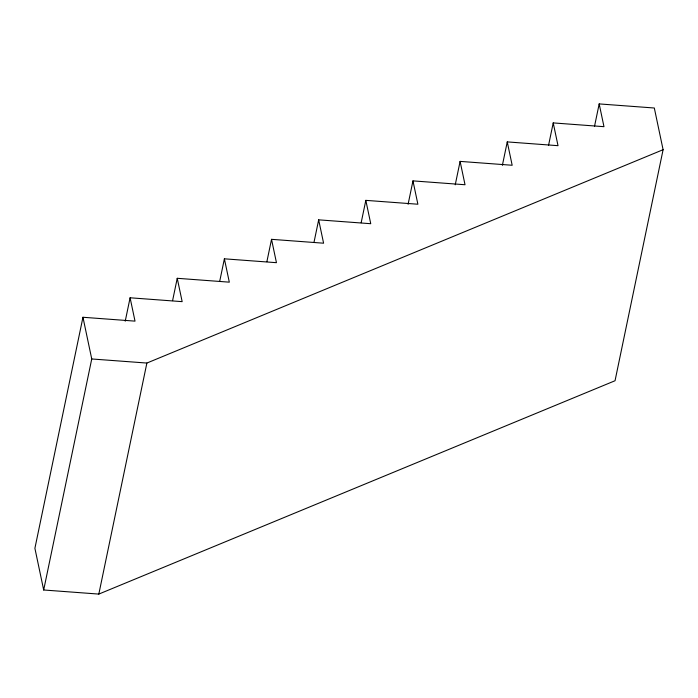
<?xml version="1.0" encoding="UTF-8"?>
<svg xmlns="http://www.w3.org/2000/svg" width="698" height="698" viewBox="0 0 698 698"><rect width="100%" height="100%" fill="white"/><g stroke="black" fill="none" stroke-linecap="round" stroke-linejoin="round"><path stroke-width="1.05" d="M599.181 103.915L603.979 126.678L553.217 122.909L558.016 145.681L507.254 141.903L512.175 165.26L460.104 161.395L465.025 184.743L412.963 180.878L417.884 204.226L365.822 200.361L370.743 223.709L318.672 219.844L323.593 243.201L271.531 239.327L276.452 262.684L224.39 258.818L229.31 282.166L177.24 278.301L182.161 301.649L130.098 297.784L135.019 321.132L82.957 317.267L34.9 548.296L43.686 589.993L98.819 594.085L615.043 380.733L663.1 149.704L654.314 108.007L599.181 103.915L594.53 126.268M43.686 589.993L91.743 358.964L82.957 317.267M125.23 321.202L130.098 297.784M98.819 594.085L146.877 363.056L663.1 149.704M172.589 300.655L177.24 278.301M219.739 281.172L224.39 258.818M266.88 261.689L271.531 239.327M314.021 242.206L318.672 219.844M361.171 222.723L365.822 200.361M408.094 204.296L412.963 180.878M455.236 184.813L460.104 161.395M502.377 165.33L507.254 141.903M548.567 145.271L553.217 122.909M91.743 358.964L146.877 363.056"/></g></svg>
